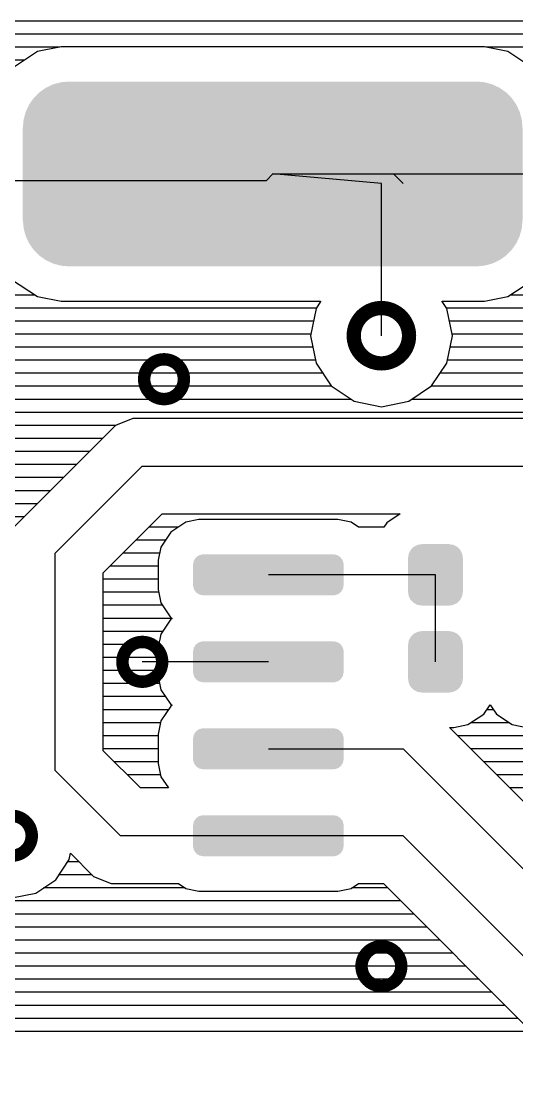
# Model space of a CAD drawing. Extents: x 295 to 953, y 10 to 290.
# Drawn here: x 659.14 to 673.63, y 71.91 to 102.68 of the extents above; entities that cross this region are included whole.
import ezdxf

# ---------------------------------------------------------------- set-up
doc = ezdxf.new("R2010")
doc.units = 0
doc.header["$LTSCALE"] = 5
doc.header["$MEASUREMENT"] = 0
doc.layers.get('0').update_dxf_attribs({"linetype": 'CONTINUOUS', "lineweight": 25})

msp = doc.modelspace()

# ---------------------------------------------------------------- linework, layer by layer
for p, q in [((686.685, 102.685), (651.943, 102.685)), ((686.685, 102.304), (652.202, 102.304)), ((660.269, 101.923), (652.288, 101.923)), ((660.31, 101.933), (659.624, 101.796)), ((672.68, 101.933), (660.31, 101.933)), ((673.365, 101.796), (672.68, 101.933)), ((686.685, 101.923), (672.72, 101.923)), ((659.624, 101.796), (658.837, 101.272)), ((674.153, 101.272), (673.365, 101.796)), ((659.243, 101.542), (652.365, 101.542)), ((666.309, 98.031), (666.492, 98.219)), ((666.492, 98.219), (685.192, 98.219)), ((669.667, 97.94), (666.492, 98.219)), ((666.492, 98.219), (670.023, 98.219)), ((670.023, 98.219), (670.302, 97.94)), ((655.062, 98.031), (666.309, 98.031)), ((669.667, 93.495), (669.667, 97.94)), ((658.837, 95.161), (659.624, 94.638)), ((673.365, 94.638), (674.153, 95.161)), ((659.553, 94.684), (657.379, 94.684)), ((659.624, 94.638), (660.31, 94.501)), ((660.31, 94.501), (667.889, 94.501)), ((667.889, 94.501), (667.889, 94.491)), ((671.445, 94.491), (671.445, 94.501)), ((671.445, 94.501), (672.68, 94.501)), ((672.68, 94.501), (673.365, 94.638)), ((688.864, 94.684), (673.436, 94.684)), ((667.767, 94.303), (657.379, 94.303)), ((667.757, 94.287), (667.6, 93.495)), ((667.889, 94.491), (667.757, 94.287)), ((671.582, 94.287), (671.445, 94.491)), ((688.864, 94.303), (671.572, 94.303)), ((671.74, 93.495), (671.582, 94.287)), ((667.686, 93.922), (657.379, 93.922)), ((688.864, 93.922), (671.653, 93.922)), ((667.61, 93.541), (657.379, 93.541)), ((667.6, 93.495), (667.757, 92.697)), ((671.582, 92.697), (671.74, 93.495)), ((688.864, 93.541), (671.73, 93.541)), ((667.666, 93.16), (657.338, 93.16)), ((688.864, 93.16), (671.674, 93.16)), ((667.742, 92.779), (657.186, 92.779)), ((667.757, 92.697), (668.204, 92.027)), ((671.135, 92.027), (671.582, 92.697)), ((688.864, 92.779), (671.598, 92.779)), ((667.955, 92.398), (656.896, 92.398)), ((688.864, 92.398), (671.384, 92.398)), ((668.219, 92.017), (656.027, 92.017)), ((668.204, 92.027), (668.875, 91.58)), ((670.465, 91.58), (671.135, 92.027)), ((688.88, 92.017), (671.12, 92.017)), ((668.788, 91.636), (650.937, 91.636)), ((668.875, 91.58), (669.667, 91.422)), ((669.667, 91.422), (670.465, 91.58)), ((688.956, 91.636), (670.551, 91.636)), ((689.149, 91.255), (650.297, 91.255)), ((661.915, 90.874), (637.633, 90.874)), ((661.895, 90.869), (659.355, 88.329)), ((662.408, 91.082), (661.895, 90.869)), ((689.271, 91.082), (662.408, 91.082)), ((661.524, 90.493), (643.398, 90.493)), ((661.143, 90.112), (643.79, 90.112)), ((660.762, 89.731), (644.044, 89.731)), ((660.142, 87.145), (662.682, 89.685)), ((662.682, 89.685), (709.672, 89.685)), ((660.381, 89.35), (644.115, 89.35)), ((660, 88.969), (644.16, 88.969)), ((659.619, 88.588), (644.089, 88.588)), ((659.238, 88.207), (644.089, 88.207)), ((659.355, 88.329), (658.958, 87.932)), ((661.539, 86.566), (663.261, 88.288)), ((663.261, 88.288), (670.211, 88.288)), ((663.952, 88.049), (663.52, 87.755)), ((664.338, 88.125), (663.952, 88.049)), ((668.397, 88.125), (664.338, 88.125)), ((668.783, 88.049), (668.397, 88.125)), ((668.997, 87.907), (668.783, 88.049)), ((670.211, 88.288), (669.825, 88.029)), ((663.739, 87.907), (662.88, 87.907)), ((663.52, 87.755), (663.226, 87.323)), ((669.743, 87.907), (668.997, 87.907)), ((669.743, 87.907), (668.997, 87.907)), ((669.825, 88.029), (669.743, 87.907)), ((663.363, 87.526), (662.499, 87.526)), ((660.142, 80.795), (660.142, 87.145)), ((663.19, 87.145), (662.118, 87.145)), ((663.226, 87.323), (663.149, 86.937)), ((663.149, 86.937), (663.149, 86.078)), ((661.539, 81.369), (661.539, 86.566)), ((663.149, 86.764), (661.737, 86.764)), ((671.247, 86.51), (666.365, 86.51)), ((671.247, 83.97), (671.247, 86.51)), ((663.149, 86.383), (661.539, 86.383)), ((663.165, 86.002), (661.539, 86.002)), ((663.149, 86.078), (663.226, 85.692)), ((663.276, 85.621), (661.539, 85.621)), ((663.226, 85.692), (663.52, 85.26)), ((663.52, 85.26), (663.551, 85.24)), ((663.551, 85.24), (661.539, 85.24)), ((663.52, 85.215), (663.226, 84.783)), ((663.551, 85.24), (663.52, 85.215)), ((663.276, 84.859), (661.539, 84.859)), ((663.226, 84.783), (663.149, 84.397)), ((663.165, 84.478), (661.539, 84.478)), ((663.149, 84.397), (663.149, 83.538)), ((663.149, 84.097), (661.539, 84.097)), ((666.365, 83.97), (662.682, 83.97)), ((665.984, 83.97), (663.149, 83.97)), ((663.149, 83.716), (661.539, 83.716)), ((663.149, 83.538), (663.226, 83.152)), ((663.19, 83.335), (661.539, 83.335)), ((663.226, 83.152), (663.52, 82.72)), ((663.363, 82.954), (661.539, 82.954)), ((663.449, 82.573), (661.539, 82.573)), ((663.52, 82.675), (663.226, 82.243)), ((663.52, 82.72), (663.551, 82.7)), ((663.551, 82.7), (663.52, 82.675)), ((672.664, 82.446), (672.842, 82.715)), ((672.939, 82.573), (672.751, 82.573)), ((672.842, 82.715), (673.025, 82.446)), ((663.216, 82.192), (661.539, 82.192)), ((663.226, 82.243), (663.149, 81.857)), ((672.197, 82.136), (672.664, 82.446)), ((673.411, 82.192), (672.278, 82.192)), ((673.025, 82.446), (673.492, 82.136)), ((679.136, 74.572), (671.658, 82.05)), ((671.658, 82.05), (671.785, 82.05)), ((671.785, 82.05), (672.197, 82.136)), ((673.492, 82.136), (673.904, 82.05)), ((663.149, 81.811), (661.539, 81.811)), ((663.149, 81.857), (663.149, 80.998)), ((680.696, 81.811), (671.897, 81.811)), ((663.149, 81.43), (661.539, 81.43)), ((662.626, 80.287), (661.539, 81.369)), ((666.365, 81.43), (670.302, 81.43)), ((670.302, 81.43), (678.557, 73.175)), ((680.533, 81.43), (672.278, 81.43)), ((663.149, 81.049), (661.864, 81.049)), ((663.149, 80.998), (663.226, 80.612)), ((680.462, 81.049), (672.659, 81.049)), ((662.047, 78.89), (660.142, 80.795)), ((663.216, 80.668), (662.245, 80.668)), ((680.462, 80.668), (673.04, 80.668)), ((663.226, 80.612), (663.449, 80.287)), ((663.449, 80.287), (662.626, 80.287)), ((663.449, 80.287), (662.626, 80.287)), ((680.462, 80.287), (673.421, 80.287)), ((666.365, 78.89), (662.047, 78.89)), ((670.302, 78.89), (666.365, 78.89)), ((677.287, 71.905), (670.302, 78.89)), ((660.157, 77.605), (660.549, 78.194)), ((660.549, 78.194), (660.584, 78.377)), ((660.584, 78.377), (661.26, 77.701)), ((660.838, 78.128), (660.503, 78.128)), ((659.568, 77.214), (660.157, 77.605)), ((661.219, 77.747), (660.249, 77.747)), ((661.26, 77.701), (661.773, 77.493)), ((663.932, 77.366), (659.792, 77.366)), ((661.773, 77.493), (663.739, 77.493)), ((663.739, 77.493), (663.952, 77.346)), ((663.952, 77.346), (664.338, 77.269)), ((664.338, 77.269), (668.397, 77.269)), ((668.397, 77.269), (668.783, 77.346)), ((668.783, 77.346), (668.997, 77.493)), ((669.855, 77.366), (668.804, 77.366)), ((668.997, 77.493), (669.728, 77.493)), ((669.728, 77.493), (674.046, 73.175)), ((670.236, 76.985), (652.939, 76.985)), ((658.872, 77.076), (659.568, 77.214)), ((670.617, 76.604), (653.015, 76.604)), ((670.998, 76.223), (653.04, 76.223)), ((671.379, 75.842), (652.964, 75.842)), ((671.76, 75.461), (652.802, 75.461)), ((672.141, 75.08), (652.542, 75.08)), ((672.522, 74.699), (651.984, 74.699)), ((672.903, 74.318), (640.34, 74.318)), ((673.284, 73.937), (640.264, 73.937)), ((673.665, 73.556), (640.102, 73.556)), ((674.046, 73.175), (639.842, 73.175)), ((674.046, 73.175), (639.842, 73.175))]:
    msp.add_line(p, q)
for points, const_width in [([(670.475, 93.495, -1), (668.859, 93.495, -1)], 0.417), ([(663.898, 92.225, -1), (662.737, 92.225, -1)], 0.363), ([(663.263, 83.97, -1), (662.102, 83.97, -1)], 0.363), ([(659.453, 78.89, -1), (658.292, 78.89, -1)], 0.363), ([(670.248, 75.08, -1), (669.087, 75.08, -1)], 0.363)]:
    msp.add_lwpolyline(points, format="xyb", close=True, dxfattribs=dict(const_width=const_width))
for points in [[(673.306, 100.605), (673.12, 100.735), (659.679, 100.605), (659.863, 100.735)], [(673.12, 100.735), (673.114, 100.739), (659.863, 100.735), (659.872, 100.739)], [(673.114, 100.739), (672.908, 100.835), (659.872, 100.739), (660.074, 100.835)], [(672.908, 100.835), (672.902, 100.838), (660.074, 100.835), (660.085, 100.838)], [(672.902, 100.838), (672.682, 100.897), (660.085, 100.838), (660.3, 100.897)], [(672.682, 100.897), (672.676, 100.899), (660.3, 100.897), (660.316, 100.899)], [(672.676, 100.899), (672.443, 100.919), (660.316, 100.899), (660.541, 100.919)], [(673.606, 100.249), (673.476, 100.434), (659.379, 100.249), (659.507, 100.434)], [(673.476, 100.434), (673.472, 100.44), (659.507, 100.434), (659.513, 100.44)], [(673.472, 100.44), (673.311, 100.6), (659.513, 100.44), (659.672, 100.6)], [(673.311, 100.6), (673.306, 100.605), (659.672, 100.6), (659.679, 100.605)], [(673.708, 100.03), (673.706, 100.038), (659.275, 100.03), (659.279, 100.038)], [(673.706, 100.038), (673.61, 100.242), (659.279, 100.038), (659.374, 100.242)], [(673.61, 100.242), (673.606, 100.249), (659.374, 100.242), (659.379, 100.249)], [(673.79, 99.571), (673.769, 99.804), (659.195, 99.571), (659.215, 99.804)], [(673.769, 99.804), (673.768, 99.812), (659.215, 99.804), (659.217, 99.812)], [(673.768, 99.812), (673.708, 100.03), (659.217, 99.812), (659.275, 100.03)], [(673.792, 96.868), (673.792, 99.571), (659.192, 96.868), (659.192, 99.571)], [(673.769, 96.635), (673.79, 96.868), (659.216, 96.635), (659.195, 96.868)], [(673.767, 96.627), (673.769, 96.635), (659.216, 96.627), (659.216, 96.635)], [(673.709, 96.409), (673.767, 96.627), (659.276, 96.409), (659.216, 96.627)], [(673.705, 96.401), (673.709, 96.409), (659.278, 96.401), (659.276, 96.409)], [(673.611, 96.197), (673.705, 96.401), (659.374, 96.197), (659.278, 96.401)], [(673.606, 96.19), (673.611, 96.197), (659.378, 96.19), (659.374, 96.197)], [(673.477, 96.005), (673.606, 96.19), (659.508, 96.005), (659.378, 96.19)], [(673.471, 95.999), (673.477, 96.005), (659.512, 95.999), (659.508, 96.005)], [(673.312, 95.839), (673.471, 95.999), (659.673, 95.839), (659.512, 95.999)], [(673.305, 95.833), (673.312, 95.839), (659.678, 95.833), (659.673, 95.839)], [(673.121, 95.704), (673.305, 95.833), (659.864, 95.704), (659.678, 95.833)], [(673.113, 95.7), (673.121, 95.704), (659.87, 95.7), (659.864, 95.704)], [(672.91, 95.604), (673.113, 95.7), (660.076, 95.604), (659.87, 95.7)], [(672.9, 95.601), (672.91, 95.604), (660.082, 95.601), (660.076, 95.604)], [(672.684, 95.542), (672.9, 95.601), (660.302, 95.542), (660.082, 95.601)], [(672.668, 95.54), (672.684, 95.542), (660.308, 95.54), (660.302, 95.542)], [(672.443, 95.519), (672.668, 95.54), (660.541, 95.519), (660.308, 95.54)], [(668.373, 87.089), (668.272, 87.108), (664.371, 87.089), (664.437, 87.108)], [(668.272, 87.108), (668.265, 87.109), (664.437, 87.108), (664.465, 87.109)], [(672.047, 87.01), (672.03, 87.122), (670.447, 87.01), (670.466, 87.122)], [(672.03, 87.122), (672.024, 87.135), (670.466, 87.122), (670.468, 87.135)], [(672.024, 87.135), (671.975, 87.236), (670.468, 87.135), (670.522, 87.236)], [(671.975, 87.236), (671.964, 87.248), (670.522, 87.236), (670.528, 87.248)], [(671.964, 87.248), (671.886, 87.327), (670.528, 87.248), (670.611, 87.327)], [(671.886, 87.327), (671.87, 87.335), (670.611, 87.327), (670.619, 87.335)], [(671.87, 87.335), (671.774, 87.386), (670.619, 87.335), (670.725, 87.386)], [(671.774, 87.386), (671.748, 87.39), (670.725, 87.386), (670.734, 87.39)], [(671.748, 87.39), (671.648, 87.406), (670.734, 87.39), (670.846, 87.406)], [(671.648, 87.406), (671.648, 87.409), (670.846, 87.406), (670.846, 87.409)], [(668.565, 86.81), (668.563, 86.838), (664.165, 86.81), (664.171, 86.838)], [(668.565, 86.21), (668.565, 86.81), (664.165, 86.21), (664.165, 86.81)], [(668.563, 86.838), (668.541, 86.918), (664.171, 86.838), (664.186, 86.918)], [(668.541, 86.918), (668.533, 86.944), (664.186, 86.918), (664.202, 86.944)], [(668.533, 86.944), (668.482, 87.011), (664.202, 86.944), (664.243, 87.011)], [(668.482, 87.011), (668.467, 87.032), (664.243, 87.011), (664.27, 87.032)], [(668.467, 87.032), (668.392, 87.078), (664.27, 87.032), (664.331, 87.078)], [(668.392, 87.078), (668.373, 87.089), (664.331, 87.078), (664.371, 87.089)], [(672.047, 87.008), (672.047, 87.01), (670.447, 87.008), (670.447, 87.01)], [(672.047, 86.012), (672.047, 87.008), (670.447, 86.012), (670.447, 87.008)], [(668.559, 86.182), (668.565, 86.21), (664.167, 86.182), (664.165, 86.21)], [(668.545, 86.102), (668.559, 86.182), (664.19, 86.102), (664.167, 86.182)], [(668.528, 86.076), (668.545, 86.102), (664.197, 86.076), (664.19, 86.102)], [(668.487, 86.009), (668.528, 86.076), (664.248, 86.009), (664.197, 86.076)], [(668.46, 85.988), (668.487, 86.009), (664.264, 85.988), (664.248, 86.009)], [(668.399, 85.942), (668.46, 85.988), (664.338, 85.942), (664.264, 85.988)], [(668.359, 85.931), (668.399, 85.942), (664.357, 85.931), (664.338, 85.942)], [(668.294, 85.912), (668.359, 85.931), (664.458, 85.912), (664.357, 85.931)], [(668.265, 85.911), (668.294, 85.912), (664.465, 85.911), (664.458, 85.912)], [(672.047, 86.01), (672.047, 86.012), (670.447, 86.01), (670.447, 86.012)], [(672.028, 85.898), (672.047, 86.01), (670.464, 85.898), (670.447, 86.01)], [(672.026, 85.885), (672.028, 85.898), (670.47, 85.885), (670.464, 85.898)], [(671.972, 85.784), (672.026, 85.885), (670.519, 85.784), (670.47, 85.885)], [(671.966, 85.772), (671.972, 85.784), (670.53, 85.772), (670.519, 85.784)], [(671.883, 85.693), (671.966, 85.772), (670.608, 85.693), (670.53, 85.772)], [(671.875, 85.685), (671.883, 85.693), (670.624, 85.685), (670.608, 85.693)], [(671.769, 85.634), (671.875, 85.685), (670.72, 85.634), (670.624, 85.685)], [(671.76, 85.63), (671.769, 85.634), (670.746, 85.63), (670.72, 85.634)], [(671.648, 85.614), (671.76, 85.63), (670.846, 85.614), (670.746, 85.63)], [(671.648, 85.611), (671.648, 85.614), (670.846, 85.611), (670.846, 85.614)], [(672.024, 84.595), (671.975, 84.696), (670.468, 84.595), (670.522, 84.696)], [(671.975, 84.696), (671.964, 84.708), (670.522, 84.696), (670.528, 84.708)], [(671.964, 84.708), (671.886, 84.787), (670.528, 84.708), (670.611, 84.787)], [(671.886, 84.787), (671.87, 84.795), (670.611, 84.787), (670.619, 84.795)], [(671.87, 84.795), (671.774, 84.846), (670.619, 84.795), (670.725, 84.846)], [(671.774, 84.846), (671.748, 84.85), (670.725, 84.846), (670.734, 84.85)], [(671.748, 84.85), (671.648, 84.866), (670.734, 84.85), (670.846, 84.866)], [(671.648, 84.866), (671.648, 84.869), (670.846, 84.866), (670.846, 84.869)], [(668.563, 84.298), (668.541, 84.378), (664.171, 84.298), (664.186, 84.378)], [(668.541, 84.378), (668.533, 84.404), (664.186, 84.378), (664.202, 84.404)], [(668.533, 84.404), (668.482, 84.471), (664.202, 84.404), (664.243, 84.471)], [(668.482, 84.471), (668.467, 84.492), (664.243, 84.471), (664.27, 84.492)], [(668.467, 84.492), (668.392, 84.538), (664.27, 84.492), (664.331, 84.538)], [(668.392, 84.538), (668.373, 84.549), (664.331, 84.538), (664.371, 84.549)], [(668.373, 84.549), (668.272, 84.568), (664.371, 84.549), (664.437, 84.568)], [(668.272, 84.568), (668.265, 84.569), (664.437, 84.568), (664.465, 84.569)], [(672.047, 84.47), (672.03, 84.582), (670.447, 84.47), (670.466, 84.582)], [(672.047, 84.468), (672.047, 84.47), (670.447, 84.468), (670.447, 84.47)], [(672.047, 83.472), (672.047, 84.468), (670.447, 83.472), (670.447, 84.468)], [(672.03, 84.582), (672.024, 84.595), (670.466, 84.582), (670.468, 84.595)], [(668.565, 84.27), (668.563, 84.298), (664.165, 84.27), (664.171, 84.298)], [(668.565, 83.67), (668.565, 84.27), (664.165, 83.67), (664.165, 84.27)], [(668.559, 83.642), (668.565, 83.67), (664.167, 83.642), (664.165, 83.67)], [(668.545, 83.562), (668.559, 83.642), (664.19, 83.562), (664.167, 83.642)], [(668.528, 83.536), (668.545, 83.562), (664.197, 83.536), (664.19, 83.562)], [(668.487, 83.469), (668.528, 83.536), (664.248, 83.469), (664.197, 83.536)], [(668.46, 83.448), (668.487, 83.469), (664.264, 83.448), (664.248, 83.469)], [(668.399, 83.402), (668.46, 83.448), (664.338, 83.402), (664.264, 83.448)], [(672.047, 83.47), (672.047, 83.472), (670.447, 83.47), (670.447, 83.472)], [(672.028, 83.358), (672.047, 83.47), (670.464, 83.358), (670.447, 83.47)], [(668.359, 83.391), (668.399, 83.402), (664.357, 83.391), (664.338, 83.402)], [(668.294, 83.372), (668.359, 83.391), (664.458, 83.372), (664.357, 83.391)], [(668.265, 83.371), (668.294, 83.372), (664.465, 83.371), (664.458, 83.372)], [(672.026, 83.345), (672.028, 83.358), (670.47, 83.345), (670.464, 83.358)], [(671.972, 83.244), (672.026, 83.345), (670.519, 83.244), (670.47, 83.345)], [(671.966, 83.232), (671.972, 83.244), (670.53, 83.232), (670.519, 83.244)], [(671.883, 83.153), (671.966, 83.232), (670.608, 83.153), (670.53, 83.232)], [(671.875, 83.145), (671.883, 83.153), (670.624, 83.145), (670.608, 83.153)], [(671.769, 83.094), (671.875, 83.145), (670.72, 83.094), (670.624, 83.145)], [(671.76, 83.09), (671.769, 83.094), (670.746, 83.09), (670.72, 83.094)], [(671.648, 83.074), (671.76, 83.09), (670.846, 83.074), (670.746, 83.09)], [(671.648, 83.071), (671.648, 83.074), (670.846, 83.071), (670.846, 83.074)], [(668.533, 81.864), (668.482, 81.931), (664.202, 81.864), (664.243, 81.931)], [(668.482, 81.931), (668.467, 81.952), (664.243, 81.931), (664.27, 81.952)], [(668.467, 81.952), (668.392, 81.998), (664.27, 81.952), (664.331, 81.998)], [(668.392, 81.998), (668.373, 82.009), (664.331, 81.998), (664.371, 82.009)], [(668.373, 82.009), (668.272, 82.028), (664.371, 82.009), (664.437, 82.028)], [(668.272, 82.028), (668.265, 82.029), (664.437, 82.028), (664.465, 82.029)], [(668.565, 81.73), (668.563, 81.758), (664.165, 81.73), (664.171, 81.758)], [(668.565, 81.13), (668.565, 81.73), (664.165, 81.13), (664.165, 81.73)], [(668.563, 81.758), (668.541, 81.838), (664.171, 81.758), (664.186, 81.838)], [(668.541, 81.838), (668.533, 81.864), (664.186, 81.838), (664.202, 81.864)], [(668.559, 81.102), (668.565, 81.13), (664.167, 81.102), (664.165, 81.13)], [(668.545, 81.022), (668.559, 81.102), (664.19, 81.022), (664.167, 81.102)], [(668.528, 80.996), (668.545, 81.022), (664.197, 80.996), (664.19, 81.022)], [(668.487, 80.929), (668.528, 80.996), (664.248, 80.929), (664.197, 80.996)], [(668.46, 80.908), (668.487, 80.929), (664.264, 80.908), (664.248, 80.929)], [(668.399, 80.862), (668.46, 80.908), (664.338, 80.862), (664.264, 80.908)], [(668.359, 80.851), (668.399, 80.862), (664.357, 80.851), (664.338, 80.862)], [(668.294, 80.832), (668.359, 80.851), (664.458, 80.832), (664.357, 80.851)], [(668.265, 80.831), (668.294, 80.832), (664.465, 80.831), (664.458, 80.832)], [(668.467, 79.412), (668.392, 79.458), (664.27, 79.412), (664.331, 79.458)], [(668.392, 79.458), (668.373, 79.469), (664.331, 79.458), (664.371, 79.469)], [(668.373, 79.469), (668.272, 79.488), (664.371, 79.469), (664.437, 79.488)], [(668.272, 79.488), (668.265, 79.489), (664.437, 79.488), (664.465, 79.489)], [(668.565, 79.19), (668.563, 79.218), (664.165, 79.19), (664.171, 79.218)], [(668.565, 78.59), (668.565, 79.19), (664.165, 78.59), (664.165, 79.19)], [(668.563, 79.218), (668.541, 79.298), (664.171, 79.218), (664.186, 79.298)], [(668.541, 79.298), (668.533, 79.324), (664.186, 79.298), (664.202, 79.324)], [(668.533, 79.324), (668.482, 79.391), (664.202, 79.324), (664.243, 79.391)], [(668.482, 79.391), (668.467, 79.412), (664.243, 79.391), (664.27, 79.412)], [(668.559, 78.562), (668.565, 78.59), (664.167, 78.562), (664.165, 78.59)], [(668.545, 78.482), (668.559, 78.562), (664.19, 78.482), (664.167, 78.562)], [(668.528, 78.456), (668.545, 78.482), (664.197, 78.456), (664.19, 78.482)], [(668.487, 78.389), (668.528, 78.456), (664.248, 78.389), (664.197, 78.456)], [(668.46, 78.368), (668.487, 78.389), (664.264, 78.368), (664.248, 78.389)], [(668.399, 78.322), (668.46, 78.368), (664.338, 78.322), (664.264, 78.368)], [(668.359, 78.311), (668.399, 78.322), (664.357, 78.311), (664.338, 78.322)], [(668.294, 78.292), (668.359, 78.311), (664.458, 78.292), (664.357, 78.311)], [(668.265, 78.291), (668.294, 78.292), (664.465, 78.291), (664.458, 78.292)]]:
    msp.add_solid(points)

doc.saveas('drawing.dxf')
